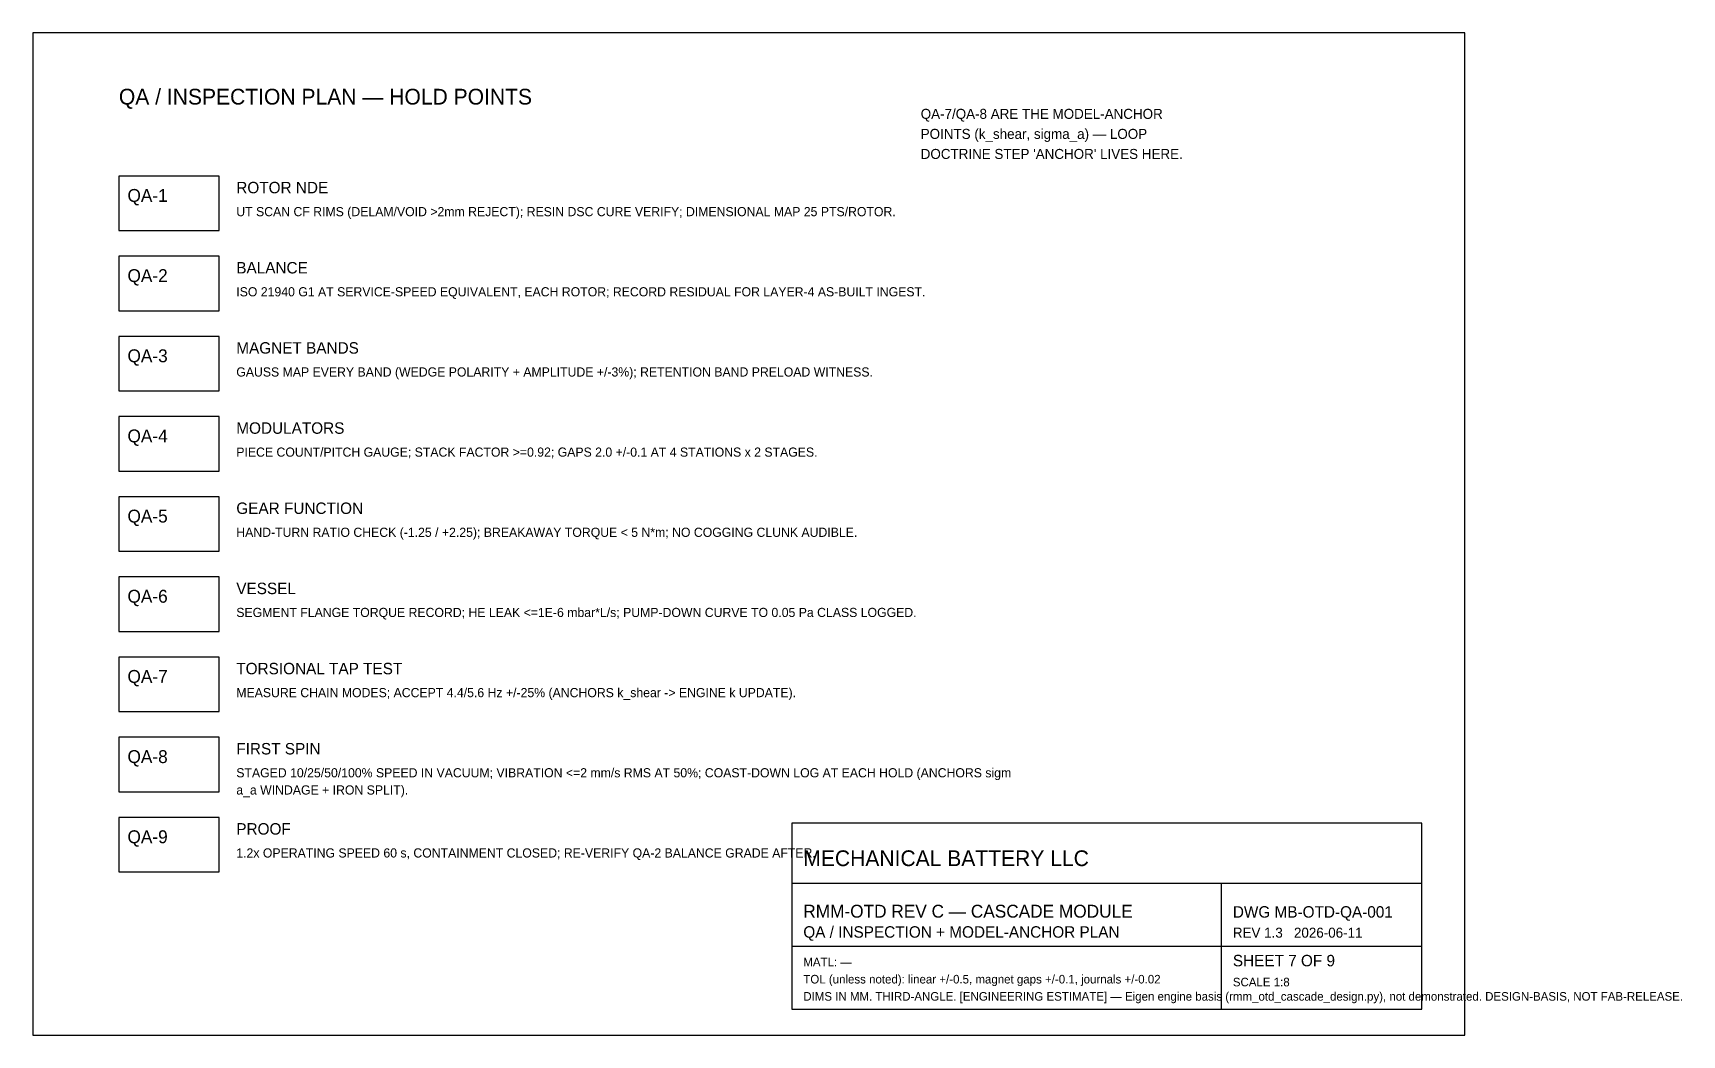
# Model space of a CAD drawing. Header units: millimetres. Extents: x 0 to 1152, y 0 to 700.
import ezdxf

# ---------------------------------------------------------------- set-up
doc = ezdxf.new("R2010")
doc.units = ezdxf.units.MM
doc.layers.add('NOTE', color=2, linetype='CONTINUOUS')
doc.layers.add('TEXT', color=7, linetype='CONTINUOUS', true_color=0x000000)
doc.layers.add('TITLE', color=7, linetype='CONTINUOUS', true_color=0x000000)

msp = doc.modelspace()

# ---------------------------------------------------------------- linework, layer by layer
at = {"layer": 'TITLE'}
for p, q in [((530, 106), (970, 106)), ((830, 18), (830, 106)), ((530, 62), (970, 62))]:
    msp.add_line(p, q, dxfattribs=at)
for points in [[(0, 0), (1000, 0), (1000, 700), (0, 700)], [(60, 562), (130, 562), (130, 600), (60, 600)], [(60, 506), (130, 506), (130, 544), (60, 544)], [(60, 450), (130, 450), (130, 488), (60, 488)], [(60, 394), (130, 394), (130, 432), (60, 432)], [(60, 338), (130, 338), (130, 376), (60, 376)], [(60, 282), (130, 282), (130, 320), (60, 320)], [(60, 226), (130, 226), (130, 264), (60, 264)], [(60, 170), (130, 170), (130, 208), (60, 208)], [(60, 114), (130, 114), (130, 152), (60, 152)], [(530, 18), (970, 18), (970, 148), (530, 148)]]:
    msp.add_lwpolyline(points, close=True, dxfattribs=at)

# ---------------------------------------------------------------- texts
at = {"layer": 'NOTE'}
for s, height, p in [('QA-7/QA-8 ARE THE MODEL-ANCHOR', 7, (620, 640)), ('POINTS (k_shear, sigma_a) — LOOP', 7, (620, 626)), ("DOCTRINE STEP 'ANCHOR' LIVES HERE.", 7, (620, 612)), ('DIMS IN MM. THIRD-ANGLE. [ENGINEERING ESTIMATE] — Eigen engine basis (rmm_otd_cascade_design.py), not demonstrated. DESIGN-BASIS, NOT FAB-RELEASE.', 6, (538, 24))]:
    msp.add_text(s, height=height, dxfattribs=at).set_placement(p)
at = {"layer": 'TEXT'}
for s, height, p in [('UT SCAN CF RIMS (DELAM/VOID >2mm REJECT); RESIN DSC CURE VERIFY; DIMENSIONAL MAP 25 PTS/ROTOR.', 6.4, (142, 572)), ('ISO 21940 G1 AT SERVICE-SPEED EQUIVALENT, EACH ROTOR; RECORD RESIDUAL FOR LAYER-4 AS-BUILT INGEST.', 6.4, (142, 516)), ('GAUSS MAP EVERY BAND (WEDGE POLARITY + AMPLITUDE +/-3%); RETENTION BAND PRELOAD WITNESS.', 6.4, (142, 460)), ('PIECE COUNT/PITCH GAUGE; STACK FACTOR >=0.92; GAPS 2.0 +/-0.1 AT 4 STATIONS x 2 STAGES.', 6.4, (142, 404)), ('HAND-TURN RATIO CHECK (-1.25 / +2.25); BREAKAWAY TORQUE < 5 N*m; NO COGGING CLUNK AUDIBLE.', 6.4, (142, 348)), ('SEGMENT FLANGE TORQUE RECORD; HE LEAK <=1E-6 mbar*L/s; PUMP-DOWN CURVE TO 0.05 Pa CLASS LOGGED.', 6.4, (142, 292)), ('MEASURE CHAIN MODES; ACCEPT 4.4/5.6 Hz +/-25% (ANCHORS k_shear -> ENGINE k UPDATE).', 6.4, (142, 236)), ('STAGED 10/25/50/100% SPEED IN VACUUM; VIBRATION <=2 mm/s RMS AT 50%; COAST-DOWN LOG AT EACH HOLD (ANCHORS sigm', 6.4, (142, 180)), ('a_a WINDAGE + IRON SPLIT).', 6.4, (142, 168)), ('1.2x OPERATING SPEED 60 s, CONTAINMENT CLOSED; RE-VERIFY QA-2 BALANCE GRADE AFTER.', 6.4, (142, 124)), ('QA / INSPECTION + MODEL-ANCHOR PLAN', 8, (538, 68)), ('REV 1.3   2026-06-11', 7, (838, 68)), ('MATL: —', 6, (538, 48)), ('TOL (unless noted): linear +/-0.5, magnet gaps +/-0.1, journals +/-0.02', 6, (538, 36)), ('SCALE 1:8', 6, (838, 34))]:
    msp.add_text(s, height=height, dxfattribs=at).set_placement(p)
at = {"layer": 'TITLE'}
for s, height, p in [('QA / INSPECTION PLAN — HOLD POINTS', 11, (60, 650)), ('QA-1', 9, (66, 582)), ('ROTOR NDE', 8, (142, 588)), ('QA-2', 9, (66, 526)), ('BALANCE', 8, (142, 532)), ('MAGNET BANDS', 8, (142, 476)), ('QA-3', 9, (66, 470)), ('MODULATORS', 8, (142, 420)), ('QA-4', 9, (66, 414)), ('GEAR FUNCTION', 8, (142, 364)), ('QA-5', 9, (66, 358)), ('QA-6', 9, (66, 302)), ('VESSEL', 8, (142, 308)), ('QA-7', 9, (66, 246)), ('TORSIONAL TAP TEST', 8, (142, 252)), ('QA-8', 9, (66, 190)), ('FIRST SPIN', 8, (142, 196)), ('QA-9', 9, (66, 134)), ('PROOF', 8, (142, 140)), ('MECHANICAL BATTERY LLC', 11, (538, 118)), ('RMM-OTD REV C — CASCADE MODULE', 9, (538, 82)), ('DWG MB-OTD-QA-001', 8, (838, 82)), ('SHEET 7 OF 9', 8, (838, 48))]:
    msp.add_text(s, height=height, dxfattribs=at).set_placement(p)

doc.saveas('drawing.dxf')
